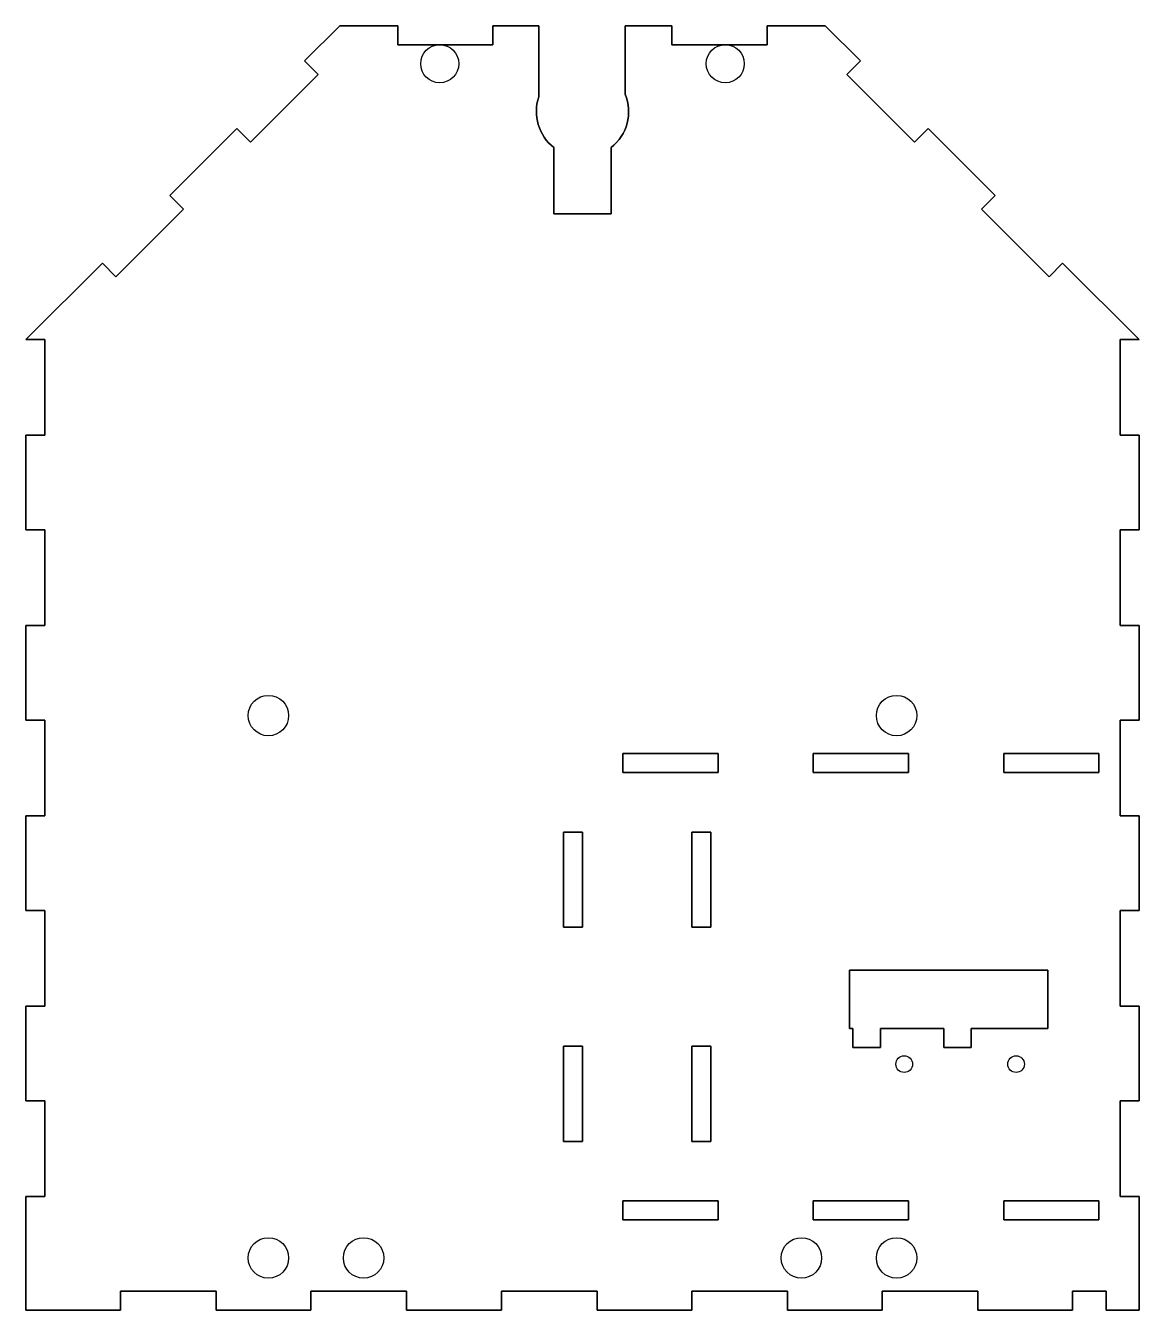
# Model space of a CAD drawing. Header units: millimetres. Extents: x -40 to 194, y -100 to 170.
import ezdxf

# ---------------------------------------------------------------- set-up
doc = ezdxf.new("R2010")
doc.units = ezdxf.units.MM
doc.layers.get('0').update_dxf_attribs({"linetype": 'CONTINUOUS'})

msp = doc.modelspace()

# ---------------------------------------------------------------- linework, layer by layer
for points in [[(115.77, 169.56), (115.77, 165.56), (107, 165.56), (95.77, 165.56), (95.77, 169.56), (86, 169.56), (86, 155.17, -0.333089), (83, 143.93), (83, 129.98), (71, 129.98), (71, 143.93, -0.316574), (67.8, 154.63), (67.8, 169.56), (58.17, 169.56), (58.17, 165.56), (47, 165.56), (38.17, 165.56), (38.17, 169.56), (26, 169.56), (18.6, 162.16), (21.47, 159.3), (7.25, 145.08), (4.39, 147.95), (-9.68, 133.87), (-6.82, 131.01), (-21.03, 116.8), (-23.89, 119.66), (-39.95, 103.61), (-35.95, 103.61), (-35.95, 83.51), (-40, 83.51), (-40, 63.61), (-35.95, 63.61), (-35.95, 43.51), (-40, 43.51), (-40, 23.61), (-35.95, 23.61), (-35.95, 3.51), (-40, 3.51), (-40, -16.39), (-35.95, -16.39), (-35.95, -36.49), (-40, -36.49), (-40, -56.39), (-35.95, -56.39), (-35.95, -76.49), (-40, -76.49), (-40, -100.44), (-20.05, -100.44), (-20.05, -96.39), (0.05, -96.39), (0.05, -100.44), (19.95, -100.44), (19.95, -96.39), (40.05, -96.39), (40.05, -100.44), (59.95, -100.44), (59.95, -96.39), (80.05, -96.39), (80.05, -100.44), (99.95, -100.44), (99.95, -96.39), (120.05, -96.39), (120.05, -100.44), (139.95, -100.44), (139.95, -96.39), (160.05, -96.39), (160.05, -100.44), (179.95, -100.44), (179.95, -96.39), (187.05, -96.39), (187.05, -100.44), (194, -100.44), (194, -76.49), (189.95, -76.49), (189.95, -56.39), (194, -56.39), (194, -36.49), (189.95, -36.49), (189.95, -16.39), (194, -16.39), (194, 3.51), (189.95, 3.51), (189.95, 23.61), (194, 23.61), (194, 43.51), (189.95, 43.51), (189.95, 63.61), (194, 63.61), (194, 83.51), (189.95, 83.51), (189.95, 103.61), (193.95, 103.61), (177.89, 119.66), (175.03, 116.8), (160.82, 131.01), (163.68, 133.87), (149.61, 147.95), (146.75, 145.08), (132.53, 159.3), (135.4, 162.16), (128, 169.56)], [(107, 165.56), (115.77, 165.56), (115.77, 169.56), (128, 169.56), (135.4, 162.16), (132.53, 159.3), (146.75, 145.08), (149.61, 147.95), (163.68, 133.87), (160.82, 131.01), (175.03, 116.8), (177.89, 119.66), (193.95, 103.61), (189.95, 103.61), (189.95, 83.51), (194, 83.51), (194, 63.61), (189.95, 63.61), (189.95, 43.51), (194, 43.51), (194, 23.61), (189.95, 23.61), (189.95, 3.51), (194, 3.51), (194, -16.39), (189.95, -16.39), (189.95, -36.49), (194, -36.49), (194, -56.39), (189.95, -56.39), (189.95, -76.49), (194, -76.49), (194, -100.44), (187.05, -100.44), (187.05, -96.39), (179.95, -96.39), (179.95, -100.44), (160.05, -100.44), (160.05, -96.39), (139.95, -96.39), (139.95, -100.44), (120.05, -100.44), (120.05, -96.39), (99.95, -96.39), (99.95, -100.44), (80.05, -100.44), (80.05, -96.39), (59.95, -96.39), (59.95, -100.44), (40.05, -100.44), (40.05, -96.39), (19.95, -96.39), (19.95, -100.44), (0.05, -100.44), (0.05, -96.39), (-20.05, -96.39), (-20.05, -100.44), (-40, -100.44), (-40, -76.49), (-35.95, -76.49), (-35.95, -56.39), (-40, -56.39), (-40, -36.49), (-35.95, -36.49), (-35.95, -16.39), (-40, -16.39), (-40, 3.51), (-35.95, 3.51), (-35.95, 23.61), (-40, 23.61), (-40, 43.51), (-35.95, 43.51), (-35.95, 63.61), (-40, 63.61), (-40, 83.51), (-35.95, 83.51), (-35.95, 103.61), (-39.95, 103.61), (-23.89, 119.66), (-21.03, 116.8), (-6.82, 131.01), (-9.68, 133.87), (4.39, 147.95), (7.25, 145.08), (21.47, 159.3), (18.6, 162.16), (26, 169.56), (38.17, 169.56), (38.17, 165.56), (47, 165.56), (58.17, 165.56), (58.17, 169.56), (67.8, 169.56), (67.8, 154.63, 0.316574), (71, 143.93), (71, 129.98), (83, 129.98), (83, 143.93, 0.333089), (86, 155.17), (86, 169.56), (95.77, 169.56), (95.77, 165.56)]]:
    msp.add_lwpolyline(points, format="xyb", close=True)
for points in [[(85.5, 12.56), (85.5, 16.56), (105.5, 16.56), (105.5, 12.56)], [(85.5, 16.56), (85.5, 12.56), (105.5, 12.56), (105.5, 16.56)], [(125.5, 16.56), (145.5, 16.56), (145.5, 12.56), (125.5, 12.56)], [(145.5, 16.56), (125.5, 16.56), (125.5, 12.56), (145.5, 12.56)], [(185.5, 16.56), (185.5, 12.56), (165.5, 12.56), (165.5, 16.56)], [(185.5, 12.56), (185.5, 16.56), (165.5, 16.56), (165.5, 12.56)], [(77, 0.06), (77, -19.94), (73, -19.94), (73, 0.06)], [(77, -19.94), (77, 0.06), (73, 0.06), (73, -19.94)], [(104, 0.06), (104, -19.94), (100, -19.94), (100, 0.06)], [(104, -19.94), (104, 0.06), (100, 0.06), (100, -19.94)], [(158.7, -41.2), (158.7, -45.2), (152.9, -45.2), (152.9, -41.2), (139.6, -41.2), (139.6, -45.2), (133.8, -45.2), (133.8, -41.2), (133.1, -41.2), (133.1, -28.95), (174.8, -28.95), (174.8, -41.2)], [(152.9, -45.2), (158.7, -45.2), (158.7, -41.2), (174.8, -41.2), (174.8, -28.95), (133.1, -28.95), (133.1, -41.2), (133.8, -41.2), (133.8, -45.2), (139.6, -45.2), (139.6, -41.2), (152.9, -41.2)], [(77, -44.94), (77, -64.94), (73, -64.94), (73, -44.94)], [(77, -64.94), (77, -44.94), (73, -44.94), (73, -64.94)], [(104, -64.94), (100, -64.94), (100, -44.94), (104, -44.94)], [(100, -64.94), (104, -64.94), (104, -44.94), (100, -44.94)], [(85.5, -77.44), (105.5, -77.44), (105.5, -81.44), (85.5, -81.44)], [(105.5, -77.44), (85.5, -77.44), (85.5, -81.44), (105.5, -81.44)], [(145.5, -77.44), (145.5, -81.44), (125.5, -81.44), (125.5, -77.44)], [(145.5, -81.44), (145.5, -77.44), (125.5, -77.44), (125.5, -81.44)], [(165.5, -77.44), (185.5, -77.44), (185.5, -81.44), (165.5, -81.44)], [(185.5, -77.44), (165.5, -77.44), (165.5, -81.44), (185.5, -81.44)]]:
    msp.add_lwpolyline(points, close=True)
for centre, radius in [((47, 161.56), 4), ((47, 161.56), 4), ((107, 161.56), 4), ((107, 161.56), 4), ((11, 24.56), 4.25), ((11, 24.56), 4.25), ((143, 24.56), 4.25), ((143, 24.56), 4.25), ((144.6, -48.7), 1.75), ((144.6, -48.7), 1.75), ((168.1, -48.7), 1.75), ((168.1, -48.7), 1.75), ((11, -89.44), 4.25), ((11, -89.44), 4.25), ((31, -89.44), 4.25), ((31, -89.44), 4.25), ((123, -89.44), 4.25), ((123, -89.44), 4.25), ((143, -89.44), 4.25), ((143, -89.44), 4.25)]:
    msp.add_circle(centre, radius)

doc.saveas('drawing.dxf')
